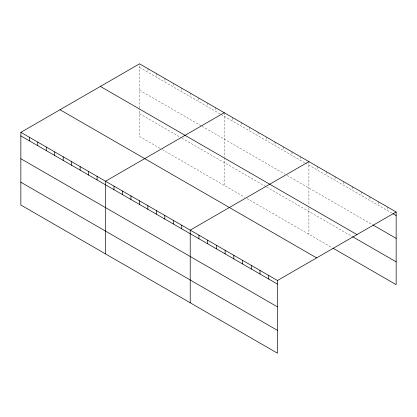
<?xml version="1.0" encoding="UTF-8"?>
<svg xmlns="http://www.w3.org/2000/svg" width="417" height="417" viewBox="0 0 417 417"><rect width="100%" height="100%" fill="white"/><g stroke="black" fill="none" stroke-linecap="round" stroke-linejoin="round"><path stroke-width="0.31" stroke-dasharray="2.08 1.56" d="M139.533 107.987L139.533 63.822M139.533 67.408L220.515 114.164M221.041 114.466L304.665 162.75M305.197 163.052L391.787 213.045M139.533 90.208L201.458 125.96M201.99 126.268L285.082 174.243M287.204 175.463L372.157 224.513M139.533 113.7L181.348 137.839M181.875 138.147L266.03 186.733M266.562 187.035L351.979 236.356M160.175 148.416L139.533 136.5L139.533 108.623M162.296 149.64L244.862 197.309M246.979 198.534L331.802 247.505M387.424 206.941L387.424 210.528M378.699 201.901L378.699 205.492M369.973 196.866L369.973 200.452M361.252 191.825L361.252 195.417M352.527 186.79L352.527 190.376M343.801 181.755L343.801 185.341M335.075 176.714L335.075 180.306M326.349 171.679L326.349 175.265M317.624 166.644L317.624 170.23M308.903 161.603L308.903 205.133M308.903 207.671L308.903 234.281M300.433 156.714L300.433 160.305M291.963 151.824L291.963 155.416M283.497 146.935L283.497 150.527M275.027 142.046L275.027 145.637M266.562 137.157L266.562 140.748M258.092 132.267L258.092 135.859M249.621 127.378L249.621 130.969M241.156 122.489L241.156 126.08M232.686 117.604L232.686 121.191M224.221 112.715L224.221 156.875M224.221 157.511L224.221 185.393M215.751 107.826L215.751 111.412M207.28 102.936L207.28 106.523M198.815 98.047L198.815 101.633M190.345 93.158L190.345 96.744M181.875 88.268L181.875 91.855M173.409 83.379L173.409 86.965M164.939 78.49L164.939 82.076M156.474 73.6L156.474 77.187M148.004 68.711L148.004 72.297"/><path stroke-width="0.63" d="M277.467 306.886L277.467 280.5L20.85 132.345L20.85 205.023L277.467 353.178L277.467 306.886L20.85 158.731M332.896 248.136L396.15 284.655L396.15 211.977L139.533 63.822L20.85 132.345M224.221 112.715L105.532 181.233L105.532 253.917M308.903 161.603L190.215 230.127L190.215 302.805M277.467 280.5L396.15 211.977M392.877 213.676L396.15 215.563M372.704 224.826L396.15 238.362M100.372 86.434L356.983 234.589M352.527 236.668L396.15 261.855M60.017 109.734L316.628 257.888M20.85 135.932L277.467 284.086M20.85 182.224L277.467 330.379M268.741 275.46L268.741 279.051M260.015 270.424L260.015 274.011M251.289 265.389L251.289 268.975M242.564 260.349L242.564 263.94M233.838 255.313L233.838 258.9M225.117 250.273L225.117 253.864M216.392 245.238L216.392 248.824M207.666 240.202L207.666 243.789M198.94 235.162L198.94 238.753M181.749 225.237L181.749 228.824M173.279 220.348L173.279 223.934M164.809 215.459L164.809 219.045M156.344 210.569L156.344 214.156M147.873 205.68L147.873 209.271M139.408 200.791L139.408 204.382M130.938 195.901L130.938 199.493M122.468 191.012L122.468 194.603M114.003 186.123L114.003 189.714M97.062 176.344L97.062 179.935M88.597 171.455L88.597 175.046M80.127 166.565L80.127 170.157M71.661 161.681L71.661 165.268M63.191 156.792L63.191 160.378M54.721 151.903L54.721 155.489M46.256 147.013L46.256 150.6M37.785 142.124L37.785 145.71M29.32 137.235L29.32 140.821"/></g></svg>
